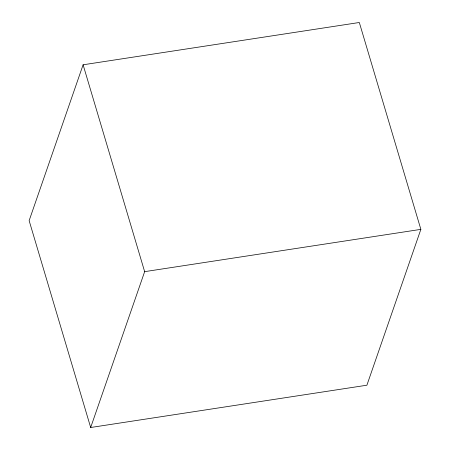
<?xml version="1.0" encoding="UTF-8"?>
<svg xmlns="http://www.w3.org/2000/svg" width="450" height="450" viewBox="0 0 450 450"><rect width="100%" height="100%" fill="white"/><g stroke="black" fill="none" stroke-linecap="round" stroke-linejoin="round"><path stroke-width="0.67" d="M83.104 64.789L29.137 220.635L90.681 427.5L366.896 385.211L420.863 229.365L359.319 22.5L83.104 64.789L144.647 271.654L90.681 427.5M144.647 271.654L420.863 229.365"/></g></svg>
